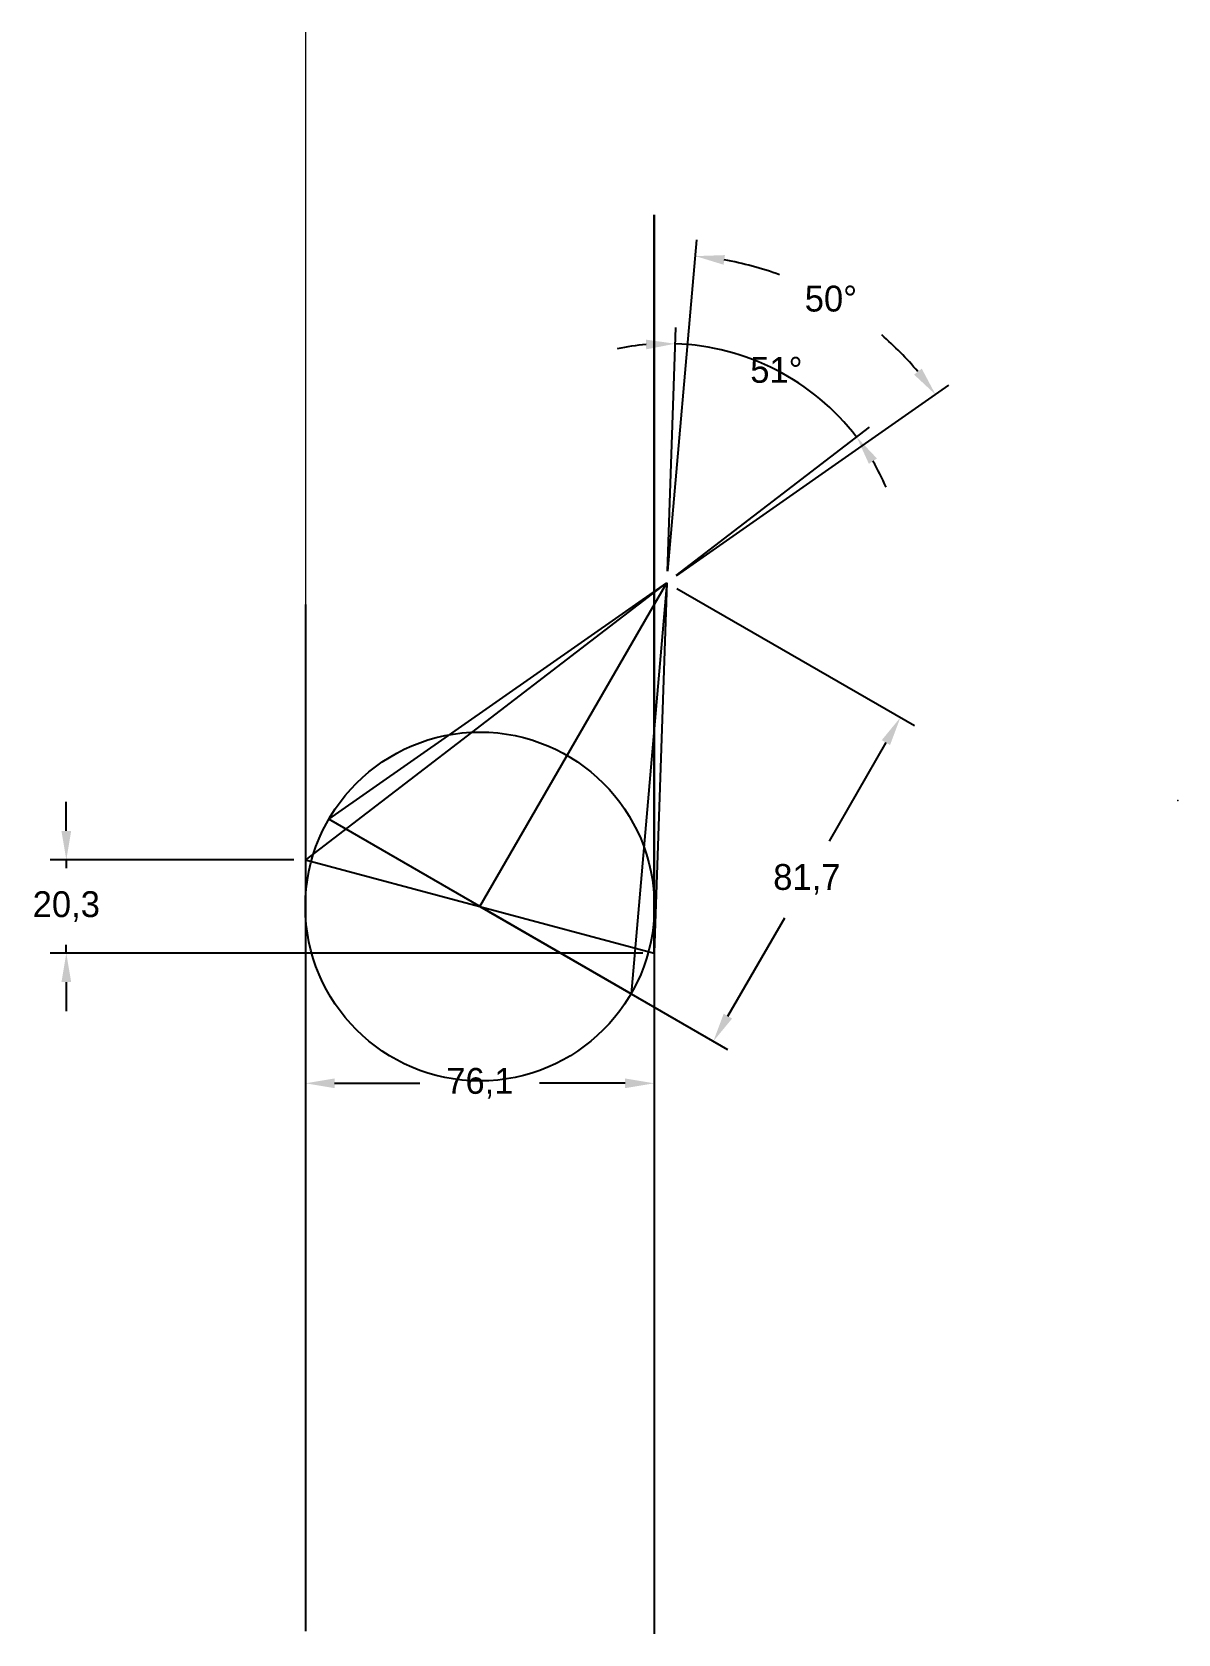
# Model space of a CAD drawing. Header units: millimetres. Extents: x 29 to 154, y 83 to 258.
import ezdxf

# ---------------------------------------------------------------- set-up
doc = ezdxf.new("R2010")
doc.units = ezdxf.units.MM
doc.header["$PDSIZE"] = -1
doc.dimstyles.new('ISO-25', dxfattribs={"dimtxt": 2.5, "dimasz": 2.5, "dimexe": 1.25, "dimexo": 0.625, "dimtad": 1, "dimtxsty": 'Standard', "dimcen": 2.5, "dimadec": 0, "dimazin": 0, "dimtfac": 1, "dimtmove": 0, "dimatfit": 3, "dimfxl": 1, "dimarcsym": 0})

# ---------------------------------------------------------------- blocks, each defined once
blk = doc.blocks.new('*D28')
at = {"color": 0, "lineweight": -2}
for p, q in [((32.66, 171.12), (32.66, 174.3)), ((57.49, 167.95), (30.88, 167.95)), ((32.66, 167.95), (32.66, 167.05)), ((95.58, 157.78), (30.88, 157.78)), ((32.66, 157.78), (32.66, 158.68)), ((32.66, 154.61), (32.66, 151.43))]:
    blk.add_line(p, q, dxfattribs=at)
at = {"color": 0}
for points in [[(32.13, 171.12), (33.19, 171.12), (32.66, 167.95)], [(32.13, 154.61), (33.19, 154.61), (32.66, 157.78)]]:
    blk.add_solid(points, dxfattribs=at)
at = {"layer": 'Defpoints', "color": 0}
for p in [(58.76, 167.95), (32.66, 157.78), (96.85, 157.78)]:
    blk.add_point(p, dxfattribs=at)
at = {"color": 0, "insert": (32.66, 162.86), "char_height": 2.822, "attachment_point": 5}
blk.add_mtext('20,3', dxfattribs=at)
blk = doc.blocks.new('*D30')
at = {"color": 0, "lineweight": -2}
for p, q in [((58.77, 166.67), (58.77, 141.79)), ((96.82, 156.15), (96.82, 141.79)), ((61.94, 143.56), (71.26, 143.56)), ((93.65, 143.56), (84.33, 143.56))]:
    blk.add_line(p, q, dxfattribs=at)
at = {"color": 0}
for points in [[(61.94, 144.09), (61.94, 143.03), (58.77, 143.56)], [(93.65, 144.09), (93.65, 143.03), (96.82, 143.56)]]:
    blk.add_solid(points, dxfattribs=at)
at = {"layer": 'Defpoints', "color": 0}
for p in [(58.77, 167.94), (96.82, 157.42), (96.82, 143.56)]:
    blk.add_point(p, dxfattribs=at)
at = {"color": 0, "insert": (77.8, 143.56), "char_height": 2.822, "attachment_point": 5}
blk.add_mtext('76,1', dxfattribs=at)
blk = doc.blocks.new('*D33')
at = {"color": 0, "lineweight": -2}
for p, q in [((98.33, 199.49), (101.49, 235.66)), ((99.26, 198.96), (129.01, 219.78))]:
    blk.add_line(p, q, dxfattribs=at)
for start, end in [(69.9008, 79.9265), (40.0735, 49.0829)]:
    blk.add_arc((98.22, 198.23), 35.8, start, end, dxfattribs=at)
at = {"color": 0}
for points in [[(104.41, 232.95), (104.55, 234), (101.34, 233.89)], [(126.04, 221.6), (125.2, 220.95), (127.55, 218.76)]]:
    blk.add_solid(points, dxfattribs=at)
at = {"layer": 'Defpoints', "color": 0}
for p in [(120.43, 226.31), (98.22, 198.23), (98.22, 198.23), (61.31, 172.39), (94.3, 153.34)]:
    blk.add_point(p, dxfattribs=at)
at = {"color": 0, "insert": (116.12, 229.23), "char_height": 2.822, "attachment_point": 5}
blk.add_mtext('50°', dxfattribs=at)
blk = doc.blocks.new('*D34')
at = {"color": 0, "lineweight": -2}
for p, q in [((98.27, 199.5), (99.18, 226.1)), ((99.23, 199), (120.35, 215.21))]:
    blk.add_line(p, q, dxfattribs=at)
for start, end in [(95.0061, 101.9768), (37.5097, 88.0353), (23.5682, 30.5389)]:
    blk.add_arc((98.22, 198.23), 26.11, start, end, dxfattribs=at)
at = {"color": 0}
for points in [[(95.93, 224.77), (95.96, 223.71), (99.12, 224.32)], [(120.27, 211.2), (121.15, 211.79), (118.94, 214.13)]]:
    blk.add_solid(points, dxfattribs=at)
at = {"layer": 'Defpoints', "color": 0}
for p in [(113.44, 219.45), (98.22, 198.23), (98.22, 198.23), (58.77, 167.94), (96.83, 157.79)]:
    blk.add_point(p, dxfattribs=at)
at = {"color": 0, "insert": (110.17, 221.45), "char_height": 2.822, "attachment_point": 5}
blk.add_mtext('51°', dxfattribs=at)
blk = doc.blocks.new('*D35')
at = {"color": 0, "lineweight": -2}
for p, q in [((99.32, 197.59), (125.25, 182.62)), ((122.12, 180.76), (115.92, 170.01)), ((78.9, 162.23), (104.83, 147.26)), ((104.88, 150.9), (111.09, 161.64))]:
    blk.add_line(p, q, dxfattribs=at)
at = {"color": 0}
for points in [[(121.67, 181.03), (122.58, 180.5), (123.71, 183.51)], [(104.42, 151.16), (105.34, 150.63), (103.29, 148.15)]]:
    blk.add_solid(points, dxfattribs=at)
at = {"layer": 'Defpoints', "color": 0}
for p in [(98.22, 198.23), (123.71, 183.51), (77.8, 162.86)]:
    blk.add_point(p, dxfattribs=at)
at = {"color": 0, "insert": (113.5, 165.83), "char_height": 2.822, "attachment_point": 5}
blk.add_mtext('81,7', dxfattribs=at)

msp = doc.modelspace()

# ---------------------------------------------------------------- linework, layer by layer
at = {"color": 7, "linetype": 'Continuous', "lineweight": 0}
msp.add_line((58.755, 258.36), (58.755, 163.274), dxfattribs=at)
for p, q in [((96.847, 157.782), (96.847, 238.391)), ((96.847, 238.391), (96.847, 83.426)), ((58.768, 167.943), (98.222, 198.227)), ((61.307, 172.388), (98.222, 198.227)), ((77.805, 162.863), (98.222, 198.227)), ((98.222, 198.227), (94.302, 153.338)), ((98.222, 198.227), (96.835, 157.794)), ((58.768, 195.861), (58.768, 83.746)), ((94.302, 153.338), (61.307, 172.388)), ((58.755, 167.946), (96.847, 157.782)), ((96.835, 157.794), (96.835, 167.954)), ((96.847, 167.946), (96.835, 157.794)), ((77.805, 162.863), (94.302, 153.338))]:
    msp.add_line(p, q)
msp.add_circle((77.805, 162.863), 19.05)
msp.add_point((154.005, 174.443), dxfattribs=at)

# ---------------------------------------------------------------- dimensions: what is measured, and where the dimension line sits
for base, line1, line2, picture, middle in [((120.428, 226.308), ((98.222, 198.227), (94.302, 153.338)), ((61.307, 172.388), (98.222, 198.227)), '*D33', (116.122, 229.231)), ((113.441, 219.447), ((98.222, 198.227), (96.835, 157.794)), ((58.768, 167.943), (98.222, 198.227)), '*D34', (110.169, 221.447))]:
    dim = msp.add_angular_dim_2l(base=base, line1=line1, line2=line2, dimstyle='ISO-25', override={"dimtxt": 2.822222, "dimasz": 3.175, "dimexe": 1.778, "dimexo": 1.27, "dimgap": 2.54, "dimtad": 0, "dimtih": 1, "dimtoh": 1, "dimdec": 1, "dimlfac": 2, "dimzin": 1, "dimtdec": 1, "dimtzin": 1})
    dim.commit()
    dim.dimension.update_dxf_attribs({"geometry": picture, "text_midpoint": middle})
dim = msp.add_aligned_dim(p1=(77.805, 162.863), p2=(98.222, 198.227), distance=-29.433, dimstyle='ISO-25', override={"dimtxt": 2.822222, "dimasz": 3.175, "dimexe": 1.778, "dimexo": 1.27, "dimgap": 2.54, "dimtad": 0, "dimtih": 1, "dimtoh": 1, "dimdec": 1, "dimlfac": 2, "dimzin": 1, "dimtdec": 1, "dimtzin": 1})
dim.commit()
dim.dimension.update_dxf_attribs({"geometry": '*D35', "text_midpoint": (113.503, 165.829)})
dim = msp.add_linear_dim(base=(32.661, 157.782), p1=(58.755, 167.946), p2=(96.847, 157.782), angle=90, dimstyle='ISO-25', override={"dimtxt": 2.822222, "dimasz": 3.175, "dimexe": 1.778, "dimexo": 1.27, "dimgap": 2.54, "dimtad": 0, "dimtih": 1, "dimtoh": 1, "dimdec": 1, "dimlfac": 2, "dimzin": 1, "dimtdec": 1, "dimtzin": 1})
dim.commit()
dim.dimension.update_dxf_attribs({"geometry": '*D28', "text_midpoint": (32.661, 162.864)})
dim = msp.add_linear_dim(base=(96.822, 143.564), p1=(58.768, 167.943), p2=(96.822, 157.416), dimstyle='ISO-25', override={"dimtxt": 2.822222, "dimasz": 3.175, "dimexe": 1.778, "dimexo": 1.27, "dimgap": 2.54, "dimtad": 0, "dimtih": 1, "dimtoh": 1, "dimdec": 1, "dimlfac": 2, "dimzin": 1, "dimtdec": 1, "dimtzin": 1})
dim.commit()
dim.dimension.update_dxf_attribs({"geometry": '*D30', "text_midpoint": (77.795, 143.564)})

doc.saveas('drawing.dxf')
